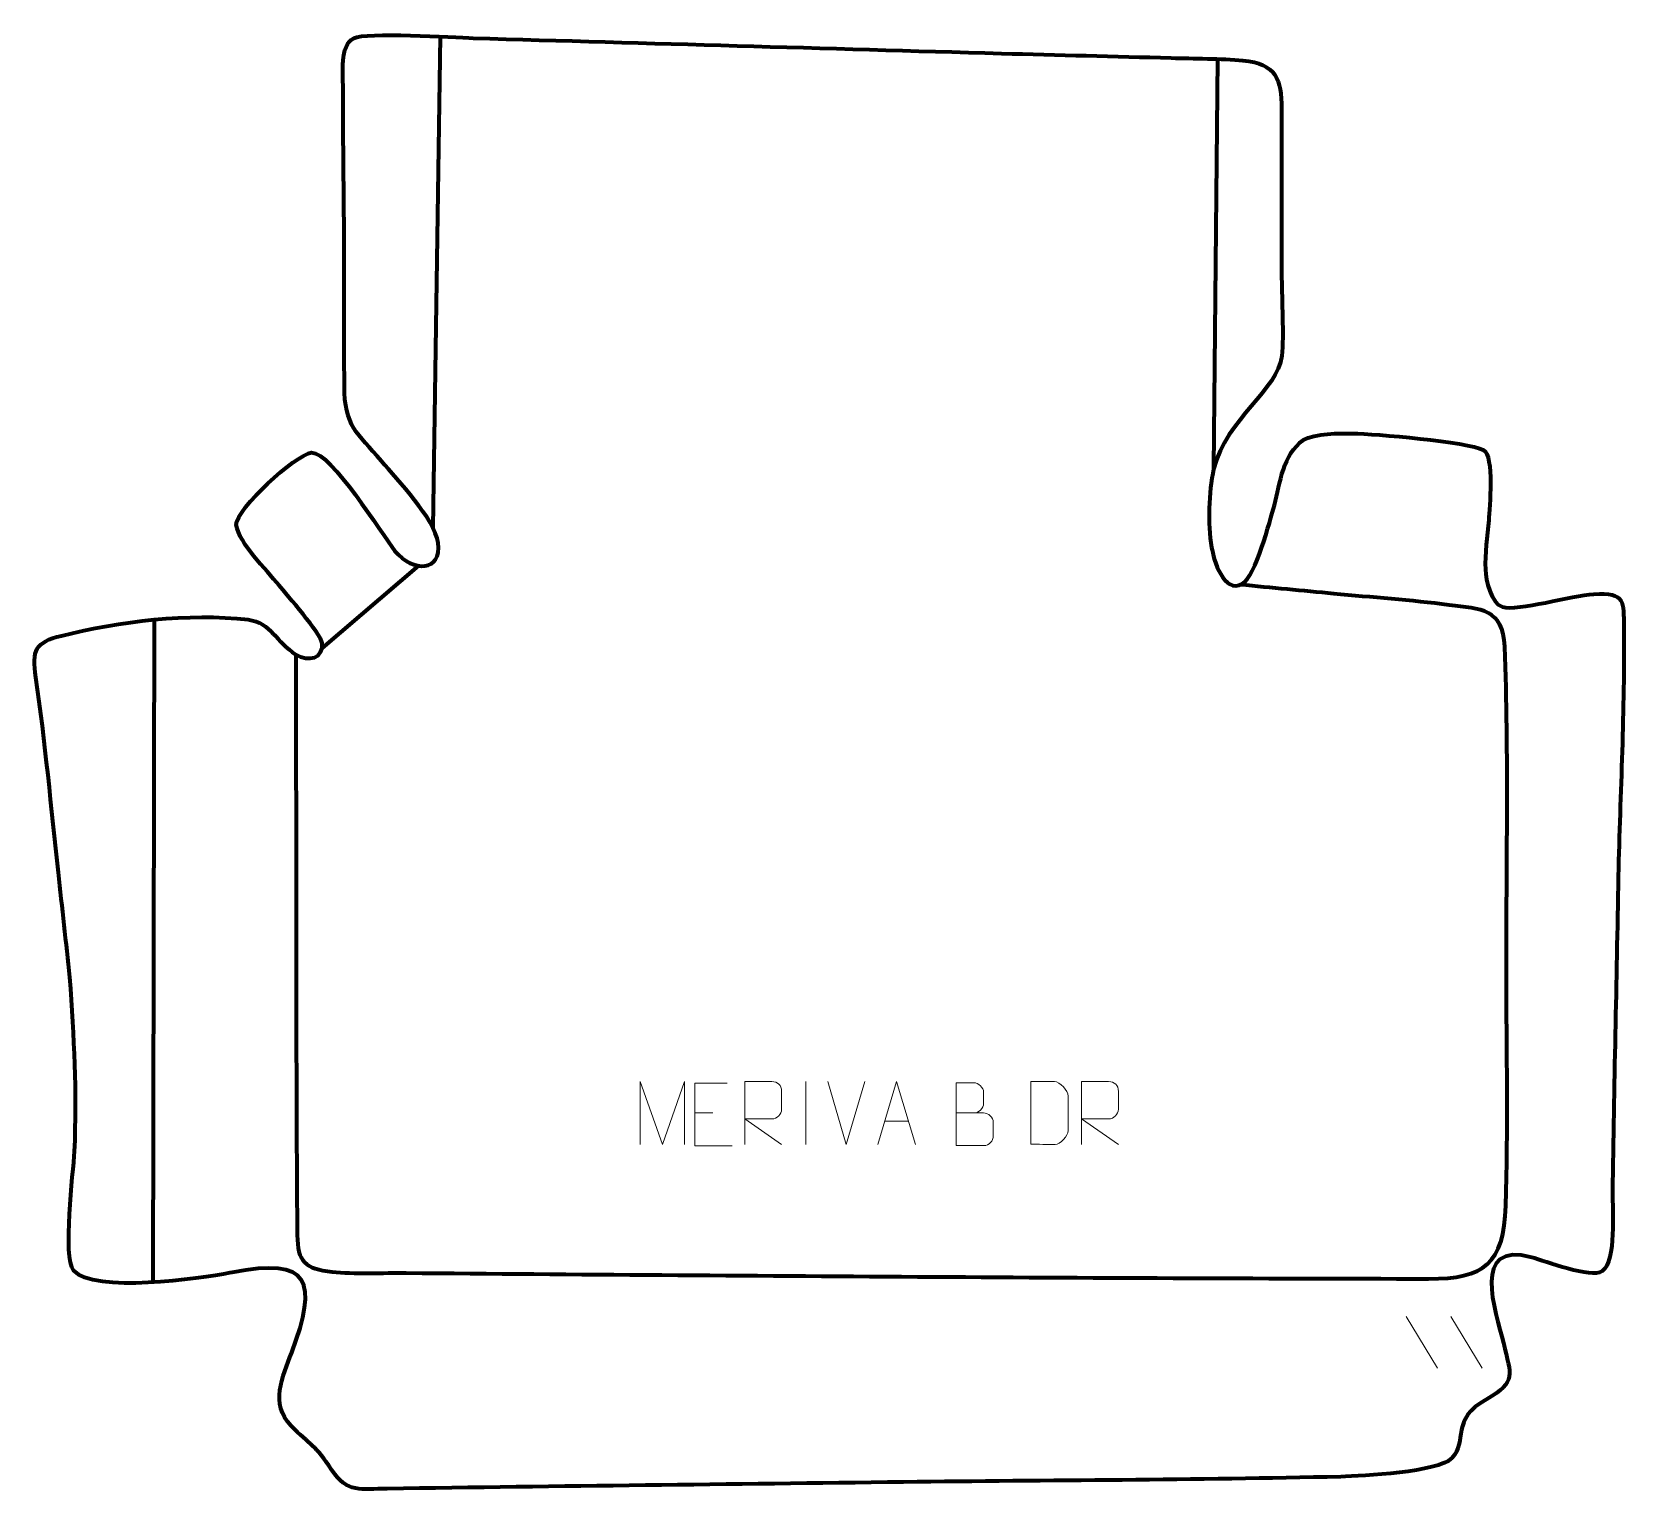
# Model space of a CAD drawing. Header units: millimetres. Extents: x -326 to 307, y -286 to 294.
import ezdxf

# ---------------------------------------------------------------- set-up
doc = ezdxf.new("R2010")
doc.units = ezdxf.units.MM
doc.header["$MEASUREMENT"] = 0
for name, color, linetype in [('layer 1', 7, 'Continuous'), ('layer 2', 7, 'Continuous'), ('layer 3', 7, 'Continuous')]:
    doc.layers.add(name, color=color, linetype=linetype)

msp = doc.modelspace()

# ---------------------------------------------------------------- linework, layer by layer
at = {"layer": 'layer 1', "color": 250, "lineweight": 9}
for points, knots in [([(-84.7147, -147.3487), (-84.7147, -147.3487), (-84.7147, -122.3908), (-84.7147, -122.3908), (-84.7147, -122.3908), (-84.7147, -122.3908), (-75.7896, -147.3487), (-75.7896, -147.3487), (-75.7896, -147.3487), (-75.7896, -147.3487), (-67.0297, -122.3913), (-67.0297, -122.3913), (-67.0297, -122.3913), (-67.0297, -122.3913), (-67.0297, -147.3487), (-67.0297, -147.3487)], [0, 0, 0, 0, 0.2, 0.2, 0.2, 0.2, 0.4, 0.4, 0.4, 0.4, 0.6, 0.6, 0.6, 0.6, 1, 1, 1, 1]), ([(-50.1664, -122.9901), (-50.1664, -122.9901), (-63.0403, -122.9901), (-63.0403, -122.9901), (-63.0403, -122.9901), (-63.0403, -122.9901), (-63.0403, -147.9437), (-63.0403, -147.9437), (-63.0403, -147.9437), (-63.0403, -147.9437), (-48.1745, -147.9437), (-48.1745, -147.9437)], [0, 0, 0, 0, 0.25, 0.25, 0.25, 0.25, 0.5, 0.5, 0.5, 0.5, 1, 1, 1, 1]), ([(-43.2042, -147.3465), (-43.2042, -147.3465), (-43.2042, -122.393), (-43.2042, -122.393), (-43.2042, -122.393), (-39.6094, -122.393), (-36.0139, -122.393), (-32.4187, -122.393), (-32.4187, -122.393), (-30.0934, -122.4307), (-28.5361, -123.9207), (-28.5402, -126.2871), (-28.5402, -126.2871), (-28.5406, -128.3226), (-28.5406, -131.382), (-28.5402, -133.418), (-28.5402, -133.418), (-28.5467, -135.2935), (-30.359, -137.2353), (-32.3685, -137.2544), (-32.3685, -137.2544), (-32.3685, -137.2544), (-43.2042, -137.2544), (-43.2042, -137.2544), (-43.2042, -137.2544), (-43.2042, -137.2544), (-28.5495, -147.3465), (-28.5495, -147.3465)], [0, 0, 0, 0, 0.125, 0.125, 0.125, 0.125, 0.25, 0.25, 0.25, 0.25, 0.375, 0.375, 0.375, 0.375, 0.5, 0.5, 0.5, 0.5, 0.625, 0.625, 0.625, 0.625, 0.75, 0.75, 0.75, 0.75, 1, 1, 1, 1]), ([(9.6573, -147.3465), (9.6573, -147.3465), (17.0283, -122.393), (17.0283, -122.393), (17.0283, -122.393), (17.0283, -122.393), (24.5982, -147.3465), (24.5982, -147.3465)], [0, 0, 0, 0, 0.33333333, 0.33333333, 0.33333333, 0.33333333, 1, 1, 1, 1]), ([(40.6952, -134.8701), (44.3338, -134.8697), (47.9209, -134.8697), (51.5603, -134.8701), (51.5603, -134.8701), (53.5357, -134.8874), (55.4593, -136.6235), (55.4593, -138.6731), (55.4593, -138.6731), (55.4589, -139.8017), (55.4589, -142.8511), (55.4593, -143.98), (55.4593, -143.98), (55.4769, -145.8379), (53.9348, -147.8518), (51.6133, -147.8349), (51.6133, -147.8349), (47.9735, -147.8345), (44.3341, -147.8345), (40.6952, -147.8349), (40.6952, -147.8349), (40.6952, -139.5166), (40.6952, -131.1988), (40.6952, -122.8813), (40.6952, -122.8813), (43.0689, -122.8813), (45.443, -122.8813), (47.8172, -122.8813), (47.8172, -122.8813), (49.498, -122.8637), (51.5948, -124.7742), (51.6125, -126.7366), (51.6125, -126.7366), (51.6121, -128.8027), (51.6121, -128.9487), (51.6125, -131.0152), (51.6125, -131.0152), (51.6298, -133.0813), (49.7753, -134.8874), (47.7653, -134.8701)], [0, 0, 0, 0, 0.09090909, 0.09090909, 0.09090909, 0.09090909, 0.18181818, 0.18181818, 0.18181818, 0.18181818, 0.27272727, 0.27272727, 0.27272727, 0.27272727, 0.36363636, 0.36363636, 0.36363636, 0.36363636, 0.45454545, 0.45454545, 0.45454545, 0.45454545, 0.54545455, 0.54545455, 0.54545455, 0.54545455, 0.63636364, 0.63636364, 0.63636364, 0.63636364, 0.72727273, 0.72727273, 0.72727273, 0.72727273, 0.81818182, 0.81818182, 0.81818182, 0.81818182, 1, 1, 1, 1]), ([(70.373, -147.3187), (72.7048, -147.3183), (77.655, -147.3423), (79.9865, -147.3426), (79.9865, -147.3426), (81.9115, -147.448), (85.2301, -143.9064), (85.2189, -141.8891), (85.2189, -141.8891), (85.2185, -136.119), (85.2185, -133.9493), (85.2189, -128.18), (85.2189, -128.18), (85.2146, -126.0419), (81.8401, -122.3818), (79.6877, -122.3953), (79.6877, -122.3953), (77.362, -122.3953), (72.6377, -122.3953), (70.3116, -122.3953), (70.3116, -122.3953), (70.312, -128.1422), (70.3733, -141.5714), (70.373, -147.3187)], [0, 0, 0, 0, 0.14285714, 0.14285714, 0.14285714, 0.14285714, 0.28571429, 0.28571429, 0.28571429, 0.28571429, 0.42857143, 0.42857143, 0.42857143, 0.42857143, 0.57142857, 0.57142857, 0.57142857, 0.57142857, 0.71428571, 0.71428571, 0.71428571, 0.71428571, 1, 1, 1, 1]), ([(90.4333, -147.3468), (90.4333, -147.3468), (90.4333, -122.3933), (90.4333, -122.3933), (90.4333, -122.3933), (94.0281, -122.3933), (97.6236, -122.3933), (101.2188, -122.3933), (101.2188, -122.3933), (103.5441, -122.431), (105.1014, -123.921), (105.0973, -126.2874), (105.0973, -126.2874), (105.0969, -128.3229), (105.0969, -131.3823), (105.0973, -133.4183), (105.0973, -133.4183), (105.0908, -135.2938), (103.2785, -137.2356), (101.269, -137.2547), (101.269, -137.2547), (101.269, -137.2547), (90.4333, -137.2547), (90.4333, -137.2547), (90.4333, -137.2547), (90.4333, -137.2547), (105.088, -147.3468), (105.088, -147.3468)], [0, 0, 0, 0, 0.125, 0.125, 0.125, 0.125, 0.25, 0.25, 0.25, 0.25, 0.375, 0.375, 0.375, 0.375, 0.5, 0.5, 0.5, 0.5, 0.625, 0.625, 0.625, 0.625, 0.75, 0.75, 0.75, 0.75, 1, 1, 1, 1])]:
    msp.add_open_spline(points, degree=3, knots=knots, dxfattribs=at)
for points in [[(-18.8722, -122.3827), (-18.8722, -122.3827), (-18.8722, -147.3568), (-18.8722, -147.3568)], [(-2.8722, -147.3466), (-2.8722, -147.3466), (-10.194, -122.393), (-10.194, -122.393)], [(4.4497, -122.393), (4.4497, -122.393), (-2.8721, -147.3466), (-2.8721, -147.3466)], [(-63.0403, -134.8698), (-63.0403, -134.8698), (-55.8722, -134.8698), (-55.8722, -134.8698)], [(12.3799, -138.0971), (12.3799, -138.0971), (21.8756, -138.0971), (21.8756, -138.0971)], [(219.3597, -215.6615), (219.3597, -215.6615), (231.724, -236.2058), (231.724, -236.2058)], [(237.0896, -215.6615), (237.0896, -215.6615), (249.4539, -236.2058), (249.4539, -236.2058)]]:
    msp.add_open_spline(points, degree=3, dxfattribs=at)
at = {"layer": 'layer 2', "color": 142, "lineweight": 158}
for points in [[(-164.0958, 292.4838), (-164.0958, 292.4838), (-167.0071, 97.6354), (-167.0071, 97.6354)], [(143.0337, 121.241), (143.0337, 121.241), (144.593, 283.5856), (144.593, 283.5856)], [(-172.665, 82.3841), (-172.665, 82.3841), (-210.8716, 49.7131), (-210.8716, 49.7131)], [(-277.5407, 61.0003), (-277.5407, 61.0003), (-278.0905, -202.1478), (-278.0905, -202.1478)]]:
    msp.add_open_spline(points, degree=3, dxfattribs=at)
msp.add_open_spline([(-221.3555, 47.1605), (-221.1288, -29.6247), (-221.4063, -106.5817), (-220.7629, -183.3418), (-220.7629, -183.3418), (-220.6744, -193.8909), (-217.6891, -196.7937), (-206.8886, -197.9533), (-206.8886, -197.9533), (-198.5837, -198.845), (-186.3243, -198.3113), (-177.5178, -198.3844), (-177.5178, -198.3844), (-42.3379, -199.5015), (93.0274, -200.4979), (228.2062, -200.6906), (228.2062, -200.6906), (250.2531, -200.722), (258.0997, -194.7739), (258.8315, -171.769), (258.8315, -171.769), (259.7988, -141.361), (259.1679, -109.8727), (259.0898, -79.4469), (259.0898, -79.4469), (259.0242, -36.5216), (260.094, 7.4416), (258.4566, 50.2449), (258.4566, 50.2449), (257.8751, 65.4434), (248.9726, 65.1719), (236.3847, 66.7997), (236.3847, 66.7997), (221.117, 68.7741), (205.8528, 69.8375), (190.5472, 71.2772), (190.5472, 71.2772), (178.2182, 72.4669), (165.8889, 73.6535), (153.5594, 74.8386)], degree=3, knots=[0, 0, 0, 0, 0.09090909, 0.09090909, 0.09090909, 0.09090909, 0.18181818, 0.18181818, 0.18181818, 0.18181818, 0.27272727, 0.27272727, 0.27272727, 0.27272727, 0.36363636, 0.36363636, 0.36363636, 0.36363636, 0.45454545, 0.45454545, 0.45454545, 0.45454545, 0.54545455, 0.54545455, 0.54545455, 0.54545455, 0.63636364, 0.63636364, 0.63636364, 0.63636364, 0.72727273, 0.72727273, 0.72727273, 0.72727273, 0.81818182, 0.81818182, 0.81818182, 0.81818182, 1, 1, 1, 1], dxfattribs=at)
at = {"layer": 'layer 3', "color": 242, "lineweight": 158}
msp.add_open_spline([(-310.9475, -81.0574), (-309.2919, -105.2842), (-308.1152, -125.8102), (-309.1067, -150.22), (-309.1067, -150.22), (-309.7499, -158.3404), (-313.804, -192.4127), (-309.5077, -197.4264), (-309.5077, -197.4264), (-301.5404, -206.724), (-259.2527, -200.6689), (-247.4949, -198.3692), (-247.4949, -198.3692), (-247.4949, -198.3692), (-246.6382, -198.2016), (-246.6382, -198.2016), (-246.6382, -198.2016), (-215.5619, -192.1065), (-212.3922, -201.66), (-222.9419, -230.004), (-222.9419, -230.004), (-226.6036, -239.7027), (-231.7254, -250.3438), (-223.2398, -259.0364), (-223.2398, -259.0364), (-215.5462, -266.713), (-213.4492, -266.791), (-207.0196, -276.6393), (-207.0196, -276.6393), (-201.0311, -285.8121), (-195.4021, -284.2031), (-185.0603, -284.0565), (-185.0603, -284.0565), (-116.786, -283.0891), (-48.4442, -282.2887), (19.8369, -281.4354), (19.8369, -281.4354), (77.6024, -280.7233), (135.6901, -280.6649), (193.4068, -279.2865), (193.4068, -279.2865), (202.1136, -279.0277), (231.9405, -277.6101), (237.467, -271.9021), (237.467, -271.9021), (243.8296, -265.3304), (236.6894, -256.4419), (251.226, -248.6191), (251.226, -248.6191), (263.3178, -241.3274), (260.9458, -239.245), (257.9032, -226.1195), (257.9032, -226.1195), (254.8485, -213.5921), (244.5438, -185.5112), (269.1691, -192.2452), (269.1691, -192.2452), (274.4258, -193.6827), (292.8378, -200.8232), (297.0421, -197.7086), (297.0421, -197.7086), (302.8434, -193.4109), (301.0858, -173.6171), (301.1822, -166.4171), (301.1822, -166.4171), (301.7434, -124.5404), (302.7824, -82.6722), (303.4508, -40.7971), (303.4508, -40.7971), (304.2632, -8.0755), (306.0623, 25.5611), (305.6511, 58.1913), (305.6511, 58.1913), (305.5294, 67.8439), (306.5954, 71.9793), (293.746, 71.1451), (293.746, 71.1451), (285.0982, 70.5836), (263.461, 64.2905), (257.5639, 66.0591), (257.5639, 66.0591), (252.9585, 67.4403), (250.9519, 76.5824), (250.7357, 80.8478), (250.7357, 80.8478), (250.4114, 87.2472), (251.6144, 94.0674), (252.0823, 100.4988), (252.0823, 100.4988), (252.3753, 105.3745), (254.3956, 125.9332), (249.8999, 128.3662), (249.8999, 128.3662), (243.8959, 131.6154), (206.3515, 134.8067), (198.2519, 134.9303), (198.2519, 134.9303), (192.6941, 135.0151), (183.3448, 135.084), (178.437, 132.225), (178.437, 132.225), (170.4134, 126.8246), (169.2896, 115.2221), (167.0041, 106.5033), (167.0041, 106.5033), (165.2509, 100.1855), (159.524, 78.08), (154.2855, 75.1878), (154.2855, 75.1878), (146.9111, 71.1162), (142.9099, 84.6987), (142.0759, 89.6869), (142.0759, 89.6869), (140.4733, 99.2715), (140.927, 111.2669), (142.9157, 120.7921), (142.9157, 120.7921), (148.1216, 141.0983), (168.4835, 152.1392), (169.916, 165.7176), (169.916, 165.7176), (170.8276, 174.3579), (169.9094, 187.4039), (169.8995, 196.6296), (169.8995, 196.6296), (169.8756, 219.0223), (169.8036, 241.4141), (169.8617, 263.8069), (169.8617, 263.8069), (169.8941, 275.5363), (167.6356, 281.7795), (154.5536, 282.9994), (154.5536, 282.9994), (146.0673, 283.7908), (134.8274, 283.7612), (126.0617, 284.0215), (126.0617, 284.0215), (103.6037, 284.6883), (81.1404, 285.1636), (58.6816, 285.8104), (58.6816, 285.8104), (-11.1888, 287.8374), (-81.0592, 289.8644), (-150.9297, 291.8913), (-150.9297, 291.8913), (-158.7293, 292.1422), (-193.6937, 294.3604), (-198.3687, 291.8677), (-198.3687, 291.8677), (-203.9825, 288.8745), (-202.5733, 277.7694), (-202.5775, 272.1326), (-202.5775, 272.1326), (-202.5915, 253.2717), (-202.2994, 234.4524), (-202.1807, 215.5973), (-202.1807, 215.5973), (-202.0434, 194.9831), (-202.0918, 174.468), (-202.0743, 153.8645), (-202.0743, 153.8645), (-202.0607, 137.8118), (-197.0328, 135.1431), (-187.2934, 123.9012), (-187.2934, 123.9012), (-180.7999, 116.1286), (-166.2493, 101.2423), (-164.8886, 91.4791), (-164.8886, 91.4791), (-163.2875, 79.9907), (-174.5689, 79.5818), (-182.0939, 88.2418), (-182.0939, 88.2418), (-187.4726, 95.2827), (-207.253, 127.5859), (-215.062, 127.3369), (-215.062, 127.3369), (-221.7215, 126.2598), (-244.6848, 105.2286), (-244.9898, 98.5904), (-244.9898, 98.5904), (-243.7202, 91.2339), (-233.1243, 80.8524), (-227.9683, 74.5767), (-227.9683, 74.5767), (-224.9817, 70.9415), (-211.2924, 55.2849), (-210.8477, 51.6457), (-210.8477, 51.6457), (-210.1304, 45.7752), (-216.268, 44.0033), (-221.3555, 47.1605), (-221.3555, 47.1605), (-229.0561, 51.9395), (-231.1333, 59.7829), (-240.2202, 61.0132), (-240.2202, 61.0132), (-264.1538, 63.7198), (-291.0233, 60.4121), (-314.3448, 54.6156), (-314.3448, 54.6156), (-324.7766, 52.0227), (-326.0723, 49.0072), (-324.4636, 37.9652), (-324.4636, 37.9652), (-320.7908, 12.7569), (-318.3316, -14.0043), (-315.5432, -39.4405), (-315.5432, -39.4405), (-314.0224, -53.3141), (-312.5016, -67.1874), (-310.9475, -81.0574)], degree=3, knots=[0, 0, 0, 0, 0.01851852, 0.01851852, 0.01851852, 0.01851852, 0.03703704, 0.03703704, 0.03703704, 0.03703704, 0.05555556, 0.05555556, 0.05555556, 0.05555556, 0.07407407, 0.07407407, 0.07407407, 0.07407407, 0.09259259, 0.09259259, 0.09259259, 0.09259259, 0.11111111, 0.11111111, 0.11111111, 0.11111111, 0.12962963, 0.12962963, 0.12962963, 0.12962963, 0.14814815, 0.14814815, 0.14814815, 0.14814815, 0.16666667, 0.16666667, 0.16666667, 0.16666667, 0.18518519, 0.18518519, 0.18518519, 0.18518519, 0.2037037, 0.2037037, 0.2037037, 0.2037037, 0.22222222, 0.22222222, 0.22222222, 0.22222222, 0.24074074, 0.24074074, 0.24074074, 0.24074074, 0.25925926, 0.25925926, 0.25925926, 0.25925926, 0.27777778, 0.27777778, 0.27777778, 0.27777778, 0.2962963, 0.2962963, 0.2962963, 0.2962963, 0.31481481, 0.31481481, 0.31481481, 0.31481481, 0.33333333, 0.33333333, 0.33333333, 0.33333333, 0.35185185, 0.35185185, 0.35185185, 0.35185185, 0.37037037, 0.37037037, 0.37037037, 0.37037037, 0.38888889, 0.38888889, 0.38888889, 0.38888889, 0.40740741, 0.40740741, 0.40740741, 0.40740741, 0.42592593, 0.42592593, 0.42592593, 0.42592593, 0.44444444, 0.44444444, 0.44444444, 0.44444444, 0.46296296, 0.46296296, 0.46296296, 0.46296296, 0.48148148, 0.48148148, 0.48148148, 0.48148148, 0.5, 0.5, 0.5, 0.5, 0.51851852, 0.51851852, 0.51851852, 0.51851852, 0.53703704, 0.53703704, 0.53703704, 0.53703704, 0.55555556, 0.55555556, 0.55555556, 0.55555556, 0.57407407, 0.57407407, 0.57407407, 0.57407407, 0.59259259, 0.59259259, 0.59259259, 0.59259259, 0.61111111, 0.61111111, 0.61111111, 0.61111111, 0.62962963, 0.62962963, 0.62962963, 0.62962963, 0.64814815, 0.64814815, 0.64814815, 0.64814815, 0.66666667, 0.66666667, 0.66666667, 0.66666667, 0.68518519, 0.68518519, 0.68518519, 0.68518519, 0.7037037, 0.7037037, 0.7037037, 0.7037037, 0.72222222, 0.72222222, 0.72222222, 0.72222222, 0.74074074, 0.74074074, 0.74074074, 0.74074074, 0.75925926, 0.75925926, 0.75925926, 0.75925926, 0.77777778, 0.77777778, 0.77777778, 0.77777778, 0.7962963, 0.7962963, 0.7962963, 0.7962963, 0.81481481, 0.81481481, 0.81481481, 0.81481481, 0.83333333, 0.83333333, 0.83333333, 0.83333333, 0.85185185, 0.85185185, 0.85185185, 0.85185185, 0.87037037, 0.87037037, 0.87037037, 0.87037037, 0.88888889, 0.88888889, 0.88888889, 0.88888889, 0.90740741, 0.90740741, 0.90740741, 0.90740741, 0.92592593, 0.92592593, 0.92592593, 0.92592593, 0.94444444, 0.94444444, 0.94444444, 0.94444444, 0.96296296, 0.96296296, 0.96296296, 0.96296296, 1, 1, 1, 1], dxfattribs=at)

doc.saveas('drawing.dxf')
